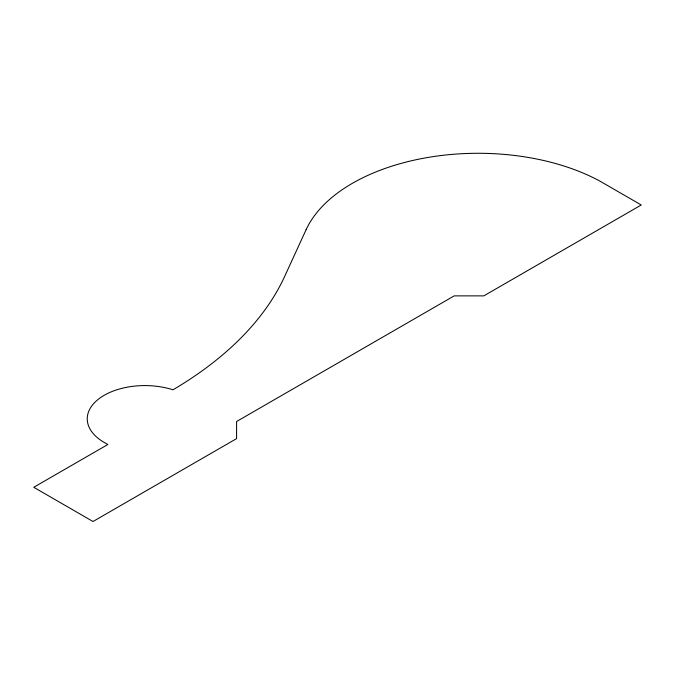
<?xml version="1.0" encoding="UTF-8"?>
<svg xmlns="http://www.w3.org/2000/svg" width="675" height="675" viewBox="0 0 675 675"><rect width="100%" height="100%" fill="white"/><g stroke="black" fill="none" stroke-linecap="round" stroke-linejoin="round"><path stroke-width="1.01" d="M306.121 229.677L284.563 276.623A441.56 254.931 0 0 1 172.969 389.804A57.628 33.269 0 0 0 98.913 398.79A57.628 33.269 0 0 0 104.127 442.378L107.831 444.513L33.75 487.282L93.015 521.505L236.587 438.615L236.587 421.512L454.182 295.878L483.815 295.878L641.25 204.989L599.763 181.035A177.947 102.735 0 0 0 306.121 229.677"/></g></svg>
